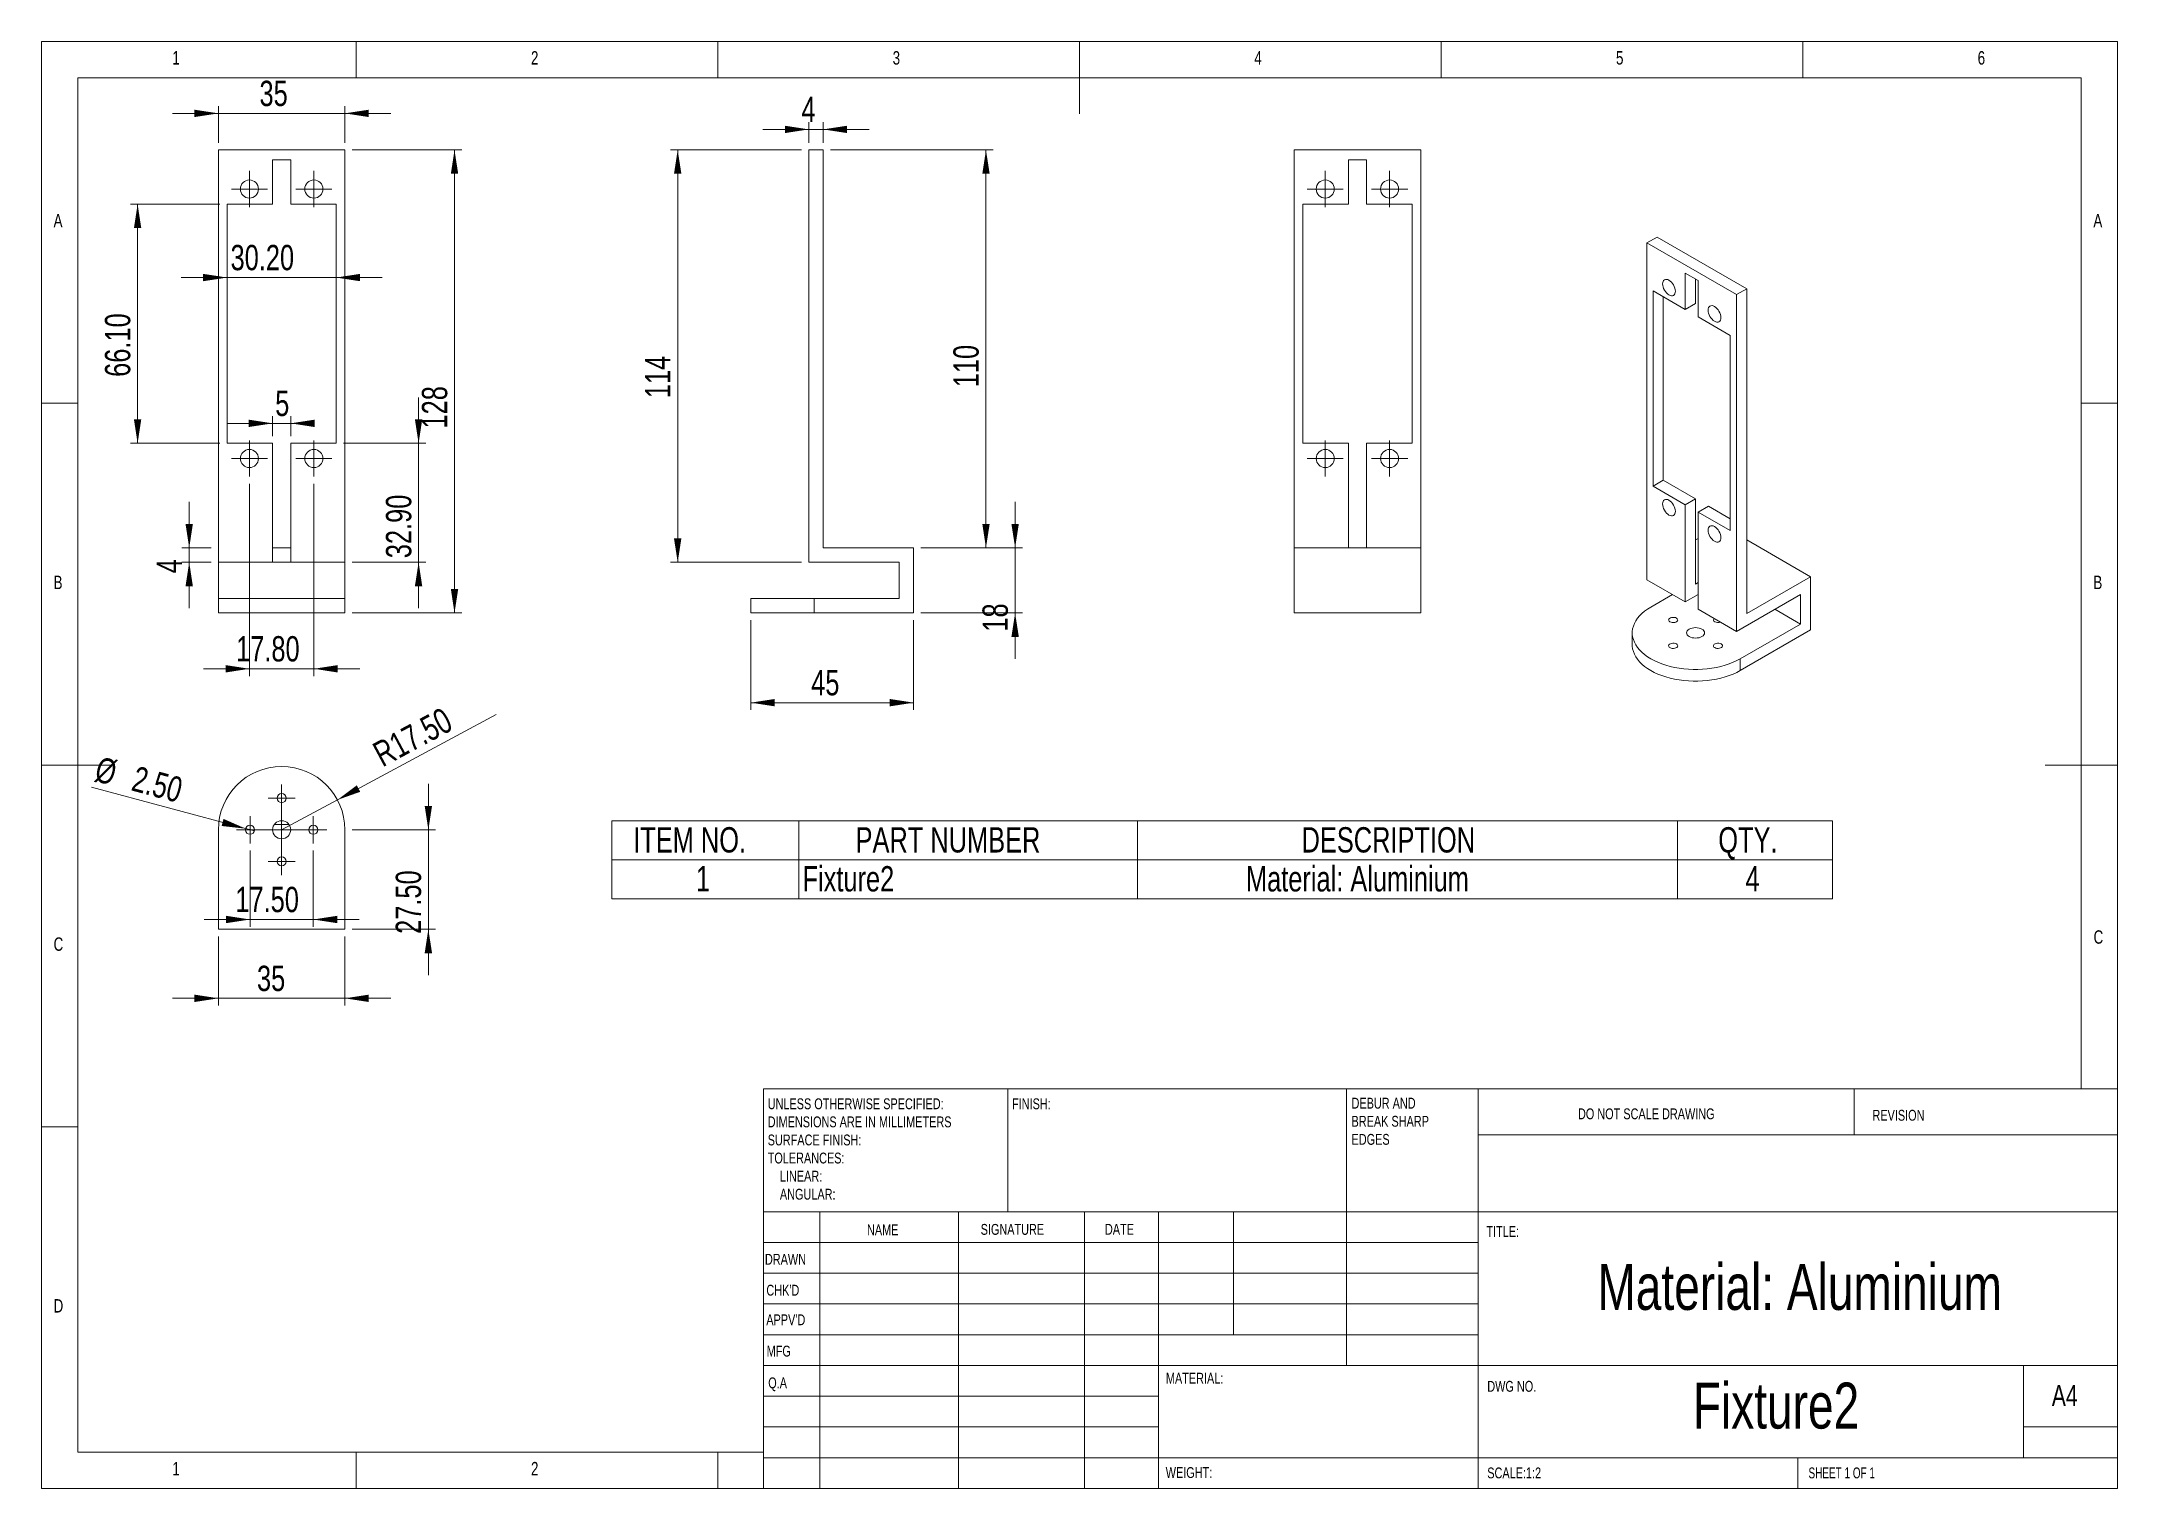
# Model space of a CAD drawing. Header units: millimetres. Extents: x 10 to 584, y 10 to 410.
import ezdxf

# ---------------------------------------------------------------- set-up
doc = ezdxf.new("R2010")
doc.units = ezdxf.units.MM
doc.header["$LTSCALE"] = 2
doc.styles.add('SLDTEXTSTYLE0', font='TXT', dxfattribs={"width": 0.75})
doc.styles.add('SLDTEXTSTYLE1', font='TXT', dxfattribs={"width": 0.6875})
doc.dimstyles.new('SLDDIMSTYLE0', dxfattribs={"dimtxt": 7, "dimasz": 6.604, "dimexe": 0, "dimexo": 0.0625, "dimgap": 1.75, "dimtad": 1, "dimrnd": 1e-09, "dimzin": 12, "dimdsep": 46, "dimtxsty": 'SLDTEXTSTYLE0', "dimsah": 1, "dimcen": 0.09, "dimadec": 0, "dimazin": 3, "dimtfac": 1, "dimtmove": 0, "dimatfit": 0, "dimfxl": 0, "dimfrac": 2, "dimtolj": 1, "dimtzin": 12, "dimarcsym": 0})
doc.dimstyles.new('SLDDIMSTYLE1', dxfattribs={"dimtxt": 7, "dimasz": 6.604, "dimexe": 0, "dimexo": 0.0625, "dimgap": 1.75, "dimtad": 1, "dimrnd": 1e-09, "dimzin": 12, "dimdsep": 46, "dimtxsty": 'SLDTEXTSTYLE0', "dimsah": 1, "dimcen": 0.09, "dimadec": 0, "dimazin": 3, "dimtfac": 1, "dimtofl": 0, "dimtmove": 0, "dimatfit": 3, "dimfxl": 0, "dimfrac": 2, "dimtolj": 1, "dimtzin": 12, "dimarcsym": 0})
doc.dimstyles.new('SLDDIMSTYLE2', dxfattribs={"dimtxt": 7, "dimasz": 6.604, "dimexe": 0, "dimexo": 0.0625, "dimgap": 1.75, "dimtad": 1, "dimrnd": 1e-09, "dimzin": 4, "dimdsep": 46, "dimtxsty": 'SLDTEXTSTYLE0', "dimsah": 1, "dimcen": 0.09, "dimadec": 0, "dimazin": 1, "dimtfac": 1, "dimtofl": 0, "dimtmove": 0, "dimatfit": 3, "dimfxl": 0, "dimfrac": 2, "dimtolj": 1, "dimtzin": 12, "dimarcsym": 0})
doc.dimstyles.new('SLDDIMSTYLE3', dxfattribs={"dimtxt": 7, "dimasz": 6.604, "dimexe": 0, "dimexo": 0.0625, "dimgap": 1.75, "dimtad": 1, "dimrnd": 1e-09, "dimzin": 4, "dimdsep": 46, "dimtxsty": 'SLDTEXTSTYLE0', "dimsah": 1, "dimcen": 0.09, "dimadec": 0, "dimazin": 1, "dimtfac": 1, "dimtmove": 0, "dimatfit": 0, "dimfxl": 0, "dimfrac": 2, "dimtolj": 1, "dimtzin": 12, "dimarcsym": 0})
doc.dimstyles.new('SLDDIMSTYLE4', dxfattribs={"dimtxt": 7, "dimasz": 6.604, "dimexe": 0, "dimexo": 0.0625, "dimgap": 1.75, "dimtad": 1, "dimrnd": 1e-09, "dimzin": 4, "dimdsep": 46, "dimtxsty": 'SLDTEXTSTYLE0', "dimsah": 1, "dimcen": 0, "dimadec": 0, "dimazin": 1, "dimtfac": 1, "dimtofl": 0, "dimtmove": 0, "dimatfit": 3, "dimfxl": 0, "dimfrac": 2, "dimtolj": 1, "dimtzin": 12, "dimarcsym": 0})
doc.dimstyles.new('SLDDIMSTYLE5', dxfattribs={"dimtxt": 7, "dimasz": 6.604, "dimexe": 0, "dimexo": 0.0625, "dimgap": 1.75, "dimtad": 1, "dimrnd": 1e-09, "dimzin": 4, "dimdsep": 46, "dimtxsty": 'SLDTEXTSTYLE0', "dimblk1": 'NONE', "dimsah": 1, "dimcen": 0, "dimadec": 0, "dimazin": 1, "dimtfac": 1, "dimtmove": 0, "dimatfit": 3, "dimldrblk": 'NONE', "dimfxl": 0, "dimfrac": 2, "dimtolj": 1, "dimtzin": 12, "dimarcsym": 0})

# ---------------------------------------------------------------- blocks, each defined once
blk = doc.blocks.new('SW_NOTE_0')
at = {"color": 0, "linetype": 'Continuous', "lineweight": 0, "char_height": 3, "attachment_point": 1, "style": 'SLDTEXTSTYLE0'}
for s, insert in [('UNLESS OTHERWISE SPECIFIED:', (0, 3.87)), ('DIMENSIONS ARE IN MILLIMETERS', (0, -1.13)), ('TOLERANCES:', (0, -11.13)), ('SURFACE FINISH:', (0, -6.13)), ('LINEAR:', (3.37, -16.13)), ('ANGULAR:', (3.37, -21.13))]:
    blk.add_mtext(s, dxfattribs=dict(at, insert=insert))
blk = doc.blocks.new('SW_NOTE_1')
at = {"color": 0, "linetype": 'Continuous', "lineweight": 0, "char_height": 3, "attachment_point": 1, "style": 'SLDTEXTSTYLE0'}
for s, insert in [('DEBUR AND', (0, 3.87)), ('BREAK SHARP', (0, -1.13)), ('EDGES', (0, -6.13))]:
    blk.add_mtext(s, dxfattribs=dict(at, insert=insert))
blk = doc.blocks.new('SW_TABLEANNOTATION_0')
at = {"color": 0, "linetype": 'Continuous', "lineweight": 0}
for p, q in [((0, 0), (0, -21.55)), ((337.51, 0), (0, 0)), ((51.76, 0), (51.76, -10.77)), ((145.41, 0), (145.41, -10.77)), ((294.66, 0), (294.66, -10.77)), ((337.51, -21.55), (337.51, 0)), ((0, -10.77), (337.51, -10.77)), ((51.76, -10.77), (51.76, -21.55)), ((145.41, -10.77), (145.41, -21.55)), ((294.66, -10.77), (294.66, -21.55)), ((0, -21.55), (337.51, -21.55))]:
    blk.add_line(p, q, dxfattribs=at)
at = {"color": 0, "linetype": 'Continuous', "lineweight": 0, "char_height": 7, "attachment_point": 1, "style": 'SLDTEXTSTYLE0'}
for s, insert in [('ITEM NO.', (5.95, -1.74)), ('PART NUMBER', (67.44, -1.74)), ('DESCRIPTION', (190.75, -1.74)), ('QTY.', (305.98, -1.74)), ('1', (23.29, -12.51)), ('Fixture2', (52.76, -12.51)), ('Material: Aluminium', (175.37, -12.51)), ('4', (313.5, -12.51))]:
    blk.add_mtext(s, dxfattribs=dict(at, insert=insert))
blk = doc.blocks.new('_D')
at = {"color": 7, "linetype": 'Continuous', "lineweight": 0}
for p, q in [((58.9, 382.03), (58.9, 392.14)), ((93.9, 382.03), (93.9, 392.14)), ((58.9, 390.14), (46.2, 390.14)), ((93.9, 390.14), (58.9, 390.14)), ((93.9, 390.14), (106.6, 390.14))]:
    blk.add_line(p, q, dxfattribs=at)
for points in [[(58.9, 390.14), (52.29, 391.15), (52.29, 389.12)], [(93.9, 390.14), (100.5, 389.12), (100.5, 391.15)]]:
    blk.add_solid(points, dxfattribs=at)
at = {"color": 7, "linetype": 'Continuous', "lineweight": 0, "insert": (70.27, 399.16, 5.1), "char_height": 7, "attachment_point": 1, "style": 'SLDTEXTSTYLE0'}
blk.add_mtext('35', dxfattribs=at)
blk = doc.blocks.new('_D_1')
at = {"color": 7, "linetype": 'Continuous', "lineweight": 0}
for p, q in [((95.9, 380.03), (126.19, 380.03)), ((124.19, 252.03), (124.19, 380.03)), ((95.9, 252.03), (126.19, 252.03))]:
    blk.add_line(p, q, dxfattribs=at)
for points in [[(124.19, 380.03), (123.18, 373.43), (125.21, 373.43)], [(124.19, 252.03), (125.21, 258.63), (123.18, 258.63)]]:
    blk.add_solid(points, dxfattribs=at)
at = {"color": 7, "linetype": 'Continuous', "lineweight": 0, "insert": (115.17, 303.02, 5.1), "char_height": 7, "attachment_point": 1, "rotation": 90, "style": 'SLDTEXTSTYLE0'}
blk.add_mtext('128', dxfattribs=at)
blk = doc.blocks.new('_D_2')
at = {"color": 7, "linetype": 'Continuous', "lineweight": 0}
for p, q in [((59.3, 365.03), (34.57, 365.03)), ((36.57, 365.03), (36.57, 298.93)), ((59.3, 298.93), (34.57, 298.93))]:
    blk.add_line(p, q, dxfattribs=at)
for points in [[(36.57, 365.03), (35.55, 358.43), (37.58, 358.43)], [(36.57, 298.93), (37.58, 305.53), (35.55, 305.53)]]:
    blk.add_solid(points, dxfattribs=at)
at = {"color": 7, "linetype": 'Continuous', "lineweight": 0, "insert": (27.54, 317.3, 5.1), "char_height": 7, "attachment_point": 1, "rotation": 90, "style": 'SLDTEXTSTYLE0'}
blk.add_mtext('66.10', dxfattribs=at)
blk = doc.blocks.new('_D_3')
at = {"color": 7, "linetype": 'Continuous', "lineweight": 0}
for p, q in [((73.9, 304.45), (61.2, 304.45)), ((73.9, 300.93), (73.9, 306.45)), ((73.9, 304.45), (78.9, 304.45)), ((78.9, 300.93), (78.9, 306.45)), ((78.9, 304.45), (85.47, 304.45))]:
    blk.add_line(p, q, dxfattribs=at)
for points in [[(73.9, 304.45), (67.29, 305.46), (67.29, 303.43)], [(78.9, 304.45), (85.5, 303.43), (85.5, 305.46)]]:
    blk.add_solid(points, dxfattribs=at)
at = {"color": 7, "linetype": 'Continuous', "lineweight": 0, "insert": (74.61, 313.47, 5.1), "char_height": 7, "attachment_point": 1, "style": 'SLDTEXTSTYLE0'}
blk.add_mtext('5', dxfattribs=at)
blk = doc.blocks.new('_D_4')
at = {"color": 7, "linetype": 'Continuous', "lineweight": 0}
for p, q in [((67.5, 287.73), (67.5, 234.6)), ((85.3, 287.73), (85.3, 234.6)), ((67.5, 236.6), (54.8, 236.6)), ((67.5, 236.6), (85.3, 236.6)), ((85.3, 236.6), (98, 236.6))]:
    blk.add_line(p, q, dxfattribs=at)
for points in [[(67.5, 236.6), (60.89, 237.61), (60.89, 235.58)], [(85.3, 236.6), (91.9, 235.58), (91.9, 237.61)]]:
    blk.add_solid(points, dxfattribs=at)
at = {"color": 7, "linetype": 'Continuous', "lineweight": 0, "insert": (63.8, 245.62, 5.1), "char_height": 7, "attachment_point": 1, "style": 'SLDTEXTSTYLE0'}
blk.add_mtext('17.80', dxfattribs=at)
blk = doc.blocks.new('_D_5')
at = {"color": 7, "linetype": 'Continuous', "lineweight": 0}
for p, q in [((50.84, 270.03), (50.84, 282.73)), ((56.9, 270.03), (48.84, 270.03)), ((50.84, 270.03), (50.84, 266.03)), ((56.9, 266.03), (48.84, 266.03)), ((50.84, 266.03), (50.84, 253.33))]:
    blk.add_line(p, q, dxfattribs=at)
for points in [[(50.84, 270.03), (51.85, 276.63), (49.82, 276.63)], [(50.84, 266.03), (49.82, 259.43), (51.85, 259.43)]]:
    blk.add_solid(points, dxfattribs=at)
at = {"color": 7, "linetype": 'Continuous', "lineweight": 0, "insert": (41.81, 262.99, 5.1), "char_height": 7, "attachment_point": 1, "rotation": 90, "style": 'SLDTEXTSTYLE0'}
blk.add_mtext('4', dxfattribs=at)
blk = doc.blocks.new('_D_6')
at = {"color": 7, "linetype": 'Continuous', "lineweight": 0}
for p, q in [((114.26, 298.93), (114.26, 311.63)), ((93.5, 298.93), (116.26, 298.93)), ((114.26, 266.03), (114.26, 298.93)), ((95.9, 266.03), (116.26, 266.03)), ((114.26, 266.03), (114.26, 253.33))]:
    blk.add_line(p, q, dxfattribs=at)
for points in [[(114.26, 298.93), (115.27, 305.53), (113.24, 305.53)], [(114.26, 266.03), (113.24, 259.43), (115.27, 259.43)]]:
    blk.add_solid(points, dxfattribs=at)
at = {"color": 7, "linetype": 'Continuous', "lineweight": 0, "insert": (105.24, 267.17, 5.1), "char_height": 7, "attachment_point": 1, "rotation": 90, "style": 'SLDTEXTSTYLE0'}
blk.add_mtext('32.90', dxfattribs=at)
blk = doc.blocks.new('_D_7')
at = {"color": 7, "linetype": 'Continuous', "lineweight": 0}
for p, q in [((61.3, 344.75), (48.6, 344.75)), ((61.3, 344.75), (91.5, 344.75)), ((91.5, 344.75), (104.2, 344.75))]:
    blk.add_line(p, q, dxfattribs=at)
for points in [[(61.3, 344.75), (54.69, 345.77), (54.69, 343.74)], [(91.5, 344.75), (98.1, 343.74), (98.1, 345.77)]]:
    blk.add_solid(points, dxfattribs=at)
at = {"color": 7, "linetype": 'Continuous', "lineweight": 0, "insert": (62.27, 353.78, 5.1), "char_height": 7, "attachment_point": 1, "style": 'SLDTEXTSTYLE0'}
blk.add_mtext('30.20', dxfattribs=at)
blk = doc.blocks.new('SW_CENTERMARKSYMBOL_0')
at = {"color": 0, "linetype": 'Continuous', "lineweight": 0}
for p, q in [((-2.5, 0), (-5, 0)), ((0, 0), (-2.5, 0)), ((0, 2.5), (0, 5)), ((0, 0), (0, 2.5)), ((0, 0), (0, -2.5)), ((0, 0), (2.5, 0)), ((2.5, 0), (5, 0)), ((0, -2.5), (0, -5))]:
    blk.add_line(p, q, dxfattribs=at)
blk = doc.blocks.new('SW_CENTERMARKSYMBOL_1')
at = {"color": 0, "linetype": 'Continuous', "lineweight": 0}
for p, q in [((-2.5, 0), (-5, 0)), ((0, 0), (-2.5, 0)), ((0, 2.5), (0, 5)), ((0, 0), (0, 2.5)), ((0, 0), (0, -2.5)), ((0, 0), (2.5, 0)), ((2.5, 0), (5, 0)), ((0, -2.5), (0, -5))]:
    blk.add_line(p, q, dxfattribs=at)
blk = doc.blocks.new('SW_CENTERMARKSYMBOL_2')
at = {"color": 0, "linetype": 'Continuous', "lineweight": 0}
for p, q in [((-2.5, 0), (-5, 0)), ((0, 0), (-2.5, 0)), ((0, 2.5), (0, 5)), ((0, 0), (0, 2.5)), ((0, 0), (0, -2.5)), ((0, 0), (2.5, 0)), ((2.5, 0), (5, 0)), ((0, -2.5), (0, -5))]:
    blk.add_line(p, q, dxfattribs=at)
blk = doc.blocks.new('SW_CENTERMARKSYMBOL_3')
at = {"color": 0, "linetype": 'Continuous', "lineweight": 0}
for p, q in [((-2.5, 0), (-5, 0)), ((0, 0), (-2.5, 0)), ((0, 2.5), (0, 5)), ((0, 0), (0, 2.5)), ((0, 0), (0, -2.5)), ((0, 0), (2.5, 0)), ((2.5, 0), (5, 0)), ((0, -2.5), (0, -5))]:
    blk.add_line(p, q, dxfattribs=at)
blk = doc.blocks.new('_D_8')
at = {"color": 7, "linetype": 'Continuous', "lineweight": 0}
for p, q in [((228.14, 380.03), (273.14, 380.03)), ((271.14, 380.03), (271.14, 270.03)), ((253.14, 270.03), (273.14, 270.03))]:
    blk.add_line(p, q, dxfattribs=at)
for points in [[(271.14, 380.03), (270.13, 373.43), (272.16, 373.43)], [(271.14, 270.03), (272.16, 276.63), (270.13, 276.63)]]:
    blk.add_solid(points, dxfattribs=at)
at = {"color": 7, "linetype": 'Continuous', "lineweight": 0, "insert": (262.12, 314.43, 0.1), "char_height": 7, "attachment_point": 1, "rotation": 90, "style": 'SLDTEXTSTYLE0'}
blk.add_mtext('110', dxfattribs=at)
blk = doc.blocks.new('_D_9')
at = {"color": 7, "linetype": 'Continuous', "lineweight": 0}
for p, q in [((220.14, 380.03), (183.9, 380.03)), ((185.9, 266.03), (185.9, 380.03)), ((220.14, 266.03), (183.9, 266.03))]:
    blk.add_line(p, q, dxfattribs=at)
for points in [[(185.9, 380.03), (184.88, 373.43), (186.92, 373.43)], [(185.9, 266.03), (186.92, 272.63), (184.88, 272.63)]]:
    blk.add_solid(points, dxfattribs=at)
at = {"color": 7, "linetype": 'Continuous', "lineweight": 0, "insert": (176.88, 311.41, 0.1), "char_height": 7, "attachment_point": 1, "rotation": 90, "style": 'SLDTEXTSTYLE0'}
blk.add_mtext('114', dxfattribs=at)
blk = doc.blocks.new('_D_10')
at = {"color": 7, "linetype": 'Continuous', "lineweight": 0}
for p, q in [((279.2, 270.03), (279.2, 282.73)), ((253.14, 270.03), (281.2, 270.03)), ((279.2, 270.03), (279.2, 252.03)), ((253.14, 252.03), (281.2, 252.03)), ((279.2, 252.03), (279.2, 239.33))]:
    blk.add_line(p, q, dxfattribs=at)
for points in [[(279.2, 270.03), (280.22, 276.63), (278.18, 276.63)], [(279.2, 252.03), (278.18, 245.43), (280.22, 245.43)]]:
    blk.add_solid(points, dxfattribs=at)
at = {"color": 7, "linetype": 'Continuous', "lineweight": 0, "insert": (270.18, 246.86, 0.1), "char_height": 7, "attachment_point": 1, "rotation": 90, "style": 'SLDTEXTSTYLE0'}
blk.add_mtext('18', dxfattribs=at)
blk = doc.blocks.new('_D_11')
at = {"color": 7, "linetype": 'Continuous', "lineweight": 0}
for p, q in [((206.14, 250.03), (206.14, 225.23)), ((251.14, 250.03), (251.14, 225.23)), ((206.14, 227.23), (251.14, 227.23))]:
    blk.add_line(p, q, dxfattribs=at)
for points in [[(206.14, 227.23), (212.75, 226.21), (212.75, 228.25)], [(251.14, 227.23), (244.54, 228.25), (244.54, 226.21)]]:
    blk.add_solid(points, dxfattribs=at)
at = {"color": 7, "linetype": 'Continuous', "lineweight": 0, "insert": (222.81, 236.25, 0.1), "char_height": 7, "attachment_point": 1, "style": 'SLDTEXTSTYLE0'}
blk.add_mtext('45', dxfattribs=at)
blk = doc.blocks.new('_D_12')
at = {"color": 7, "linetype": 'Continuous', "lineweight": 0}
for p, q in [((222.14, 385.71), (209.44, 385.71)), ((222.14, 382.03), (222.14, 387.71)), ((222.14, 385.71), (226.14, 385.71)), ((226.14, 382.03), (226.14, 387.71)), ((226.14, 385.71), (238.84, 385.71))]:
    blk.add_line(p, q, dxfattribs=at)
for points in [[(222.14, 385.71), (215.54, 386.72), (215.54, 384.69)], [(226.14, 385.71), (232.75, 384.69), (232.75, 386.72)]]:
    blk.add_solid(points, dxfattribs=at)
at = {"color": 7, "linetype": 'Continuous', "lineweight": 0, "insert": (220.12, 394.73, 0.1), "char_height": 7, "attachment_point": 1, "style": 'SLDTEXTSTYLE0'}
blk.add_mtext('4', dxfattribs=at)
blk = doc.blocks.new('_D_13')
at = {"color": 7, "linetype": 'Continuous', "lineweight": 0}
for q in [(135.73, 223.92), (76.4, 192.09)]:
    blk.add_line((91.82, 200.36), q, dxfattribs=at)
blk.add_solid([(91.82, 200.36), (98.12, 202.59), (97.16, 204.38)], dxfattribs=at)
at = {"color": 7, "linetype": 'Continuous', "lineweight": 0, "insert": (100.96, 215.47, 64.1), "char_height": 7, "attachment_point": 1, "rotation": 28.21609, "style": 'SLDTEXTSTYLE0'}
blk.add_mtext('R17.50', dxfattribs=at)
blk = doc.blocks.new('_D_14')
at = {"color": 7, "linetype": 'Continuous', "lineweight": 0}
for q in [(23.79, 203.84), (68.85, 191.76)]:
    blk.add_line((66.44, 192.41), q, dxfattribs=at)
blk.add_solid([(66.44, 192.41), (60.32, 195.1), (59.8, 193.14)], dxfattribs=at)
at = {"color": 7, "linetype": 'Continuous', "lineweight": 0, "char_height": 7, "attachment_point": 1, "rotation": 345, "style": 'SLDTEXTSTYLE0'}
for s, insert in [('%%c', (26.1, 212.45, 64.1)), ('2.50', (36.33, 209.82, 64.1))]:
    blk.add_mtext(s, dxfattribs=dict(at, insert=insert))
blk = doc.blocks.new('_NONE')
blk = doc.blocks.new('_D_15')
at = {"color": 7, "linetype": 'Continuous', "lineweight": 0}
for p, q in [((67.65, 186.34), (67.65, 165.29)), ((85.15, 186.34), (85.15, 165.29)), ((67.65, 167.29), (54.95, 167.29)), ((67.65, 167.29), (85.15, 167.29)), ((85.15, 167.29), (97.85, 167.29))]:
    blk.add_line(p, q, dxfattribs=at)
for points in [[(67.65, 167.29), (61.04, 168.31), (61.04, 166.28)], [(85.15, 167.29), (91.75, 166.28), (91.75, 168.31)]]:
    blk.add_solid(points, dxfattribs=at)
at = {"color": 7, "linetype": 'Continuous', "lineweight": 0, "insert": (63.6, 176.32, 64.1), "char_height": 7, "attachment_point": 1, "style": 'SLDTEXTSTYLE0'}
blk.add_mtext('17.50', dxfattribs=at)
blk = doc.blocks.new('_D_16')
at = {"color": 7, "linetype": 'Continuous', "lineweight": 0}
for p, q in [((58.9, 162.59), (58.9, 143.5)), ((93.9, 162.59), (93.9, 143.5)), ((58.9, 145.5), (46.2, 145.5)), ((93.9, 145.5), (58.9, 145.5)), ((93.9, 145.5), (106.6, 145.5))]:
    blk.add_line(p, q, dxfattribs=at)
for points in [[(58.9, 145.5), (52.29, 146.52), (52.29, 144.48)], [(93.9, 145.5), (100.5, 144.48), (100.5, 146.52)]]:
    blk.add_solid(points, dxfattribs=at)
at = {"color": 7, "linetype": 'Continuous', "lineweight": 0, "insert": (69.58, 154.52, 64.1), "char_height": 7, "attachment_point": 1, "style": 'SLDTEXTSTYLE0'}
blk.add_mtext('35', dxfattribs=at)
blk = doc.blocks.new('_D_17')
at = {"color": 7, "linetype": 'Continuous', "lineweight": 0}
for p, q in [((116.96, 192.09), (116.96, 204.79)), ((95.9, 192.09), (118.96, 192.09)), ((116.96, 192.09), (116.96, 164.59)), ((95.9, 164.59), (118.96, 164.59)), ((116.96, 164.59), (116.96, 151.89))]:
    blk.add_line(p, q, dxfattribs=at)
for points in [[(116.96, 192.09), (117.98, 198.69), (115.94, 198.69)], [(116.96, 164.59), (115.94, 157.98), (117.98, 157.98)]]:
    blk.add_solid(points, dxfattribs=at)
at = {"color": 7, "linetype": 'Continuous', "lineweight": 0, "insert": (107.94, 163.31, 64.1), "char_height": 7, "attachment_point": 1, "rotation": 90, "style": 'SLDTEXTSTYLE0'}
blk.add_mtext('27.50', dxfattribs=at)
blk = doc.blocks.new('SW_CENTERMARKSYMBOL_4')
at = {"color": 0, "linetype": 'Continuous', "lineweight": 0}
for p, q in [((-2.5, 0), (-5, 0)), ((0, 0), (-2.5, 0)), ((0, 2.5), (0, 5)), ((0, 0), (0, 2.5)), ((0, 0), (0, -2.5)), ((0, 0), (2.5, 0)), ((2.5, 0), (5, 0)), ((0, -2.5), (0, -5))]:
    blk.add_line(p, q, dxfattribs=at)
blk = doc.blocks.new('SW_CENTERMARKSYMBOL_5')
at = {"color": 0, "linetype": 'Continuous', "lineweight": 0}
for p, q in [((-2.5, 0), (-3.75, 0)), ((0, 0), (-2.5, 0)), ((0, 2.5), (0, 3.75)), ((0, 0), (0, 2.5)), ((0, 0), (0, -2.5)), ((0, 0), (2.5, 0)), ((2.5, 0), (3.75, 0)), ((0, -2.5), (0, -3.75))]:
    blk.add_line(p, q, dxfattribs=at)
blk = doc.blocks.new('SW_CENTERMARKSYMBOL_6')
at = {"color": 0, "linetype": 'Continuous', "lineweight": 0}
for p, q in [((-2.5, 0), (-3.75, 0)), ((0, 0), (-2.5, 0)), ((0, 2.5), (0, 3.75)), ((0, 0), (0, 2.5)), ((0, 0), (0, -2.5)), ((0, 0), (2.5, 0)), ((2.5, 0), (3.75, 0)), ((0, -2.5), (0, -3.75))]:
    blk.add_line(p, q, dxfattribs=at)
blk = doc.blocks.new('SW_CENTERMARKSYMBOL_7')
at = {"color": 0, "linetype": 'Continuous', "lineweight": 0}
for p, q in [((-2.5, 0), (-3.75, 0)), ((0, 0), (-2.5, 0)), ((0, 2.5), (0, 3.75)), ((0, 0), (0, 2.5)), ((0, 0), (0, -2.5)), ((0, 0), (2.5, 0)), ((2.5, 0), (3.75, 0)), ((0, -2.5), (0, -3.75))]:
    blk.add_line(p, q, dxfattribs=at)
blk = doc.blocks.new('SW_CENTERMARKSYMBOL_8')
at = {"color": 0, "linetype": 'Continuous', "lineweight": 0}
for p, q in [((-2.5, 0), (-3.75, 0)), ((0, 0), (-2.5, 0)), ((0, 2.5), (0, 3.75)), ((0, 0), (0, 2.5)), ((0, 0), (0, -2.5)), ((0, 0), (2.5, 0)), ((2.5, 0), (3.75, 0)), ((0, -2.5), (0, -3.75))]:
    blk.add_line(p, q, dxfattribs=at)
blk = doc.blocks.new('SW_CENTERMARKSYMBOL_9')
at = {"color": 0, "linetype": 'Continuous', "lineweight": 0}
for p, q in [((-2.5, 0), (-5, 0)), ((0, 0), (-2.5, 0)), ((0, 2.5), (0, 5)), ((0, 0), (0, 2.5)), ((0, 0), (0, -2.5)), ((0, 0), (2.5, 0)), ((2.5, 0), (5, 0)), ((0, -2.5), (0, -5))]:
    blk.add_line(p, q, dxfattribs=at)
blk = doc.blocks.new('SW_CENTERMARKSYMBOL_10')
at = {"color": 0, "linetype": 'Continuous', "lineweight": 0}
for p, q in [((-2.5, 0), (-5, 0)), ((0, 0), (-2.5, 0)), ((0, 2.5), (0, 5)), ((0, 0), (0, 2.5)), ((0, 0), (0, -2.5)), ((0, 0), (2.5, 0)), ((2.5, 0), (5, 0)), ((0, -2.5), (0, -5))]:
    blk.add_line(p, q, dxfattribs=at)
blk = doc.blocks.new('SW_CENTERMARKSYMBOL_11')
at = {"color": 0, "linetype": 'Continuous', "lineweight": 0}
for p, q in [((-2.5, 0), (-5, 0)), ((0, 0), (-2.5, 0)), ((0, 2.5), (0, 5)), ((0, 0), (0, 2.5)), ((0, 0), (0, -2.5)), ((0, 0), (2.5, 0)), ((2.5, 0), (5, 0)), ((0, -2.5), (0, -5))]:
    blk.add_line(p, q, dxfattribs=at)
blk = doc.blocks.new('SW_CENTERMARKSYMBOL_12')
at = {"color": 0, "linetype": 'Continuous', "lineweight": 0}
for p, q in [((-2.5, 0), (-5, 0)), ((0, 0), (-2.5, 0)), ((0, 2.5), (0, 5)), ((0, 0), (0, 2.5)), ((0, 0), (0, -2.5)), ((0, 0), (2.5, 0)), ((2.5, 0), (5, 0)), ((0, -2.5), (0, -5))]:
    blk.add_line(p, q, dxfattribs=at)

msp = doc.modelspace()

# ---------------------------------------------------------------- linework, layer by layer
at = {"color": 7, "linetype": 'Continuous', "lineweight": 0}
for p, q in [((584, 410), (10, 410)), ((10, 410), (10, 10)), ((97, 400), (97, 410)), ((197, 410), (197, 400)), ((297, 410), (297, 390)), ((397, 410), (397, 400)), ((497, 400), (497, 410)), ((584, 154.5), (584, 410)), ((574, 400), (20, 400)), ((20, 400), (20, 20)), ((574, 120.5), (574, 400)), ((20, 310), (10, 310)), ((574, 310), (584, 310)), ((10, 210), (30, 210)), ((584, 210), (564, 210)), ((584, 10), (584, 154.5)), ((209.6, 120.5), (584, 120.5)), ((209.6, 120.5), (209.6, 10)), ((277.2, 86.5), (277.2, 120.5)), ((370.8, 120.5), (370.8, 44)), ((407.2, 120.5), (407.2, 10)), ((511.2, 107.75), (511.2, 120.5)), ((20, 110), (10, 110)), ((584, 107.75), (407.2, 107.75)), ((584, 86.5), (209.6, 86.5)), ((225.2, 86.5), (225.2, 10)), ((263.582, 86.5), (263.582, 10)), ((298.398, 86.5), (298.398, 10)), ((318.8, 10), (318.8, 86.5)), ((339.6, 52.5), (339.6, 86.5)), ((407.2, 78), (209.6, 78)), ((407.2, 69.5), (209.6, 69.5)), ((407.2, 61), (209.6, 61)), ((407.2, 52.5), (209.6, 52.5)), ((318.8, 44), (209.6, 44)), ((318.8, 44), (584, 44)), ((558, 18.5), (558, 44)), ((318.8, 35.5), (209.6, 35.5)), ((318.8, 27), (209.6, 27)), ((584, 27), (558, 27)), ((20, 20), (209.6, 20)), ((97, 10), (97, 20)), ((197, 20), (197, 10)), ((209.6, 18.5), (584, 18.5)), ((495.6, 10), (495.6, 18.5)), ((10, 10), (584, 10))]:
    msp.add_line(p, q, dxfattribs=at)
at = {"color": 7, "linetype": 'Continuous', "lineweight": 15}
for p, q in [((93.898, 380.029), (58.898, 380.029)), ((58.898, 266.029), (58.898, 380.029)), ((93.898, 266.029), (93.898, 380.029)), ((222.144, 266.029), (222.144, 380.029)), ((222.144, 380.029), (226.144, 380.029)), ((226.144, 380.029), (226.144, 270.029)), ((356.338, 380.029), (391.338, 380.029)), ((356.338, 380.029), (356.338, 270.029)), ((391.338, 380.029), (391.338, 270.029)), ((78.898, 377.317), (73.898, 377.317)), ((73.898, 377.317), (73.898, 365.029)), ((78.898, 365.029), (78.898, 377.317)), ((376.338, 377.317), (371.338, 377.317)), ((371.338, 377.317), (371.338, 365.029)), ((376.338, 365.029), (376.338, 377.317)), ((73.898, 365.029), (61.298, 365.029)), ((61.298, 365.029), (61.298, 298.929)), ((91.498, 365.029), (78.898, 365.029)), ((91.498, 298.929), (91.498, 365.029)), ((371.338, 365.029), (358.738, 365.029)), ((358.738, 365.029), (358.738, 298.929)), ((388.938, 365.029), (376.338, 365.029)), ((388.938, 298.929), (388.938, 365.029)), ((453.902, 354.311), (456.731, 355.943)), ((481.479, 341.656), (456.731, 355.943)), ((478.651, 340.023), (453.902, 354.311)), ((453.902, 261.225), (453.902, 354.311)), ((468.044, 343.932), (464.509, 345.973)), ((464.509, 345.973), (464.509, 335.939)), ((464.509, 335.939), (455.599, 341.083)), ((455.599, 341.083), (455.599, 287.109)), ((458.428, 288.742), (458.428, 339.45)), ((467.337, 337.572), (467.337, 344.34)), ((468.044, 333.898), (468.044, 343.932)), ((478.651, 340.023), (481.479, 341.656)), ((478.651, 246.938), (478.651, 340.023)), ((481.479, 341.656), (481.479, 251.837)), ((467.337, 337.572), (464.509, 335.939)), ((476.954, 328.755), (468.044, 333.898)), ((476.954, 274.782), (476.954, 328.755)), ((61.298, 298.929), (73.898, 298.929)), ((73.898, 298.929), (73.898, 266.029)), ((78.898, 298.929), (91.498, 298.929)), ((78.898, 266.029), (78.898, 298.929)), ((358.738, 298.929), (371.338, 298.929)), ((371.338, 298.929), (371.338, 270.029)), ((376.338, 298.929), (388.938, 298.929)), ((376.338, 270.029), (376.338, 298.929)), ((458.428, 288.742), (455.599, 287.109)), ((455.599, 287.109), (464.509, 281.966)), ((467.337, 283.599), (458.428, 288.742)), ((467.337, 283.599), (464.509, 281.966)), ((464.509, 281.966), (464.509, 255.102)), ((467.337, 260.001), (467.337, 283.599)), ((470.873, 281.558), (468.044, 279.925)), ((476.954, 278.047), (470.873, 281.558)), ((468.044, 279.925), (476.954, 274.782)), ((468.044, 253.061), (468.044, 279.925)), ((78.898, 270.029), (73.898, 270.029)), ((226.144, 270.029), (251.144, 270.029)), ((251.144, 270.029), (251.144, 252.029)), ((356.338, 270.029), (356.338, 252.029)), ((356.338, 270.029), (391.338, 270.029)), ((391.338, 270.029), (391.338, 252.029)), ((467.337, 272.247), (468.044, 272.655)), ((499.157, 262.042), (481.479, 272.247)), ((73.898, 266.029), (58.898, 266.029)), ((58.898, 266.029), (58.898, 256.029)), ((73.898, 266.029), (78.898, 266.029)), ((93.898, 266.029), (78.898, 266.029)), ((93.898, 266.029), (93.898, 256.029)), ((247.144, 266.029), (222.144, 266.029)), ((247.144, 266.029), (247.144, 256.029)), ((464.509, 255.102), (453.902, 261.225)), ((468.044, 260.409), (467.337, 260.001)), ((481.479, 251.837), (499.157, 262.042)), ((499.157, 262.042), (499.157, 247.344)), ((58.898, 256.029), (58.898, 252.029)), ((58.898, 256.029), (93.898, 256.029)), ((93.898, 256.029), (93.898, 252.029)), ((206.144, 256.029), (206.144, 252.029)), ((206.144, 256.029), (223.644, 256.029)), ((223.644, 256.029), (223.644, 252.029)), ((223.644, 256.029), (247.144, 256.029)), ((460.974, 257.142), (454.963, 253.672)), ((464.509, 255.102), (468.044, 257.143)), ((478.651, 246.938), (468.044, 253.061)), ((496.329, 257.143), (478.651, 246.938)), ((489.256, 253.06), (496.329, 248.977)), ((496.329, 257.143), (496.329, 248.977)), ((58.898, 252.029), (93.898, 252.029)), ((206.144, 252.029), (223.644, 252.029)), ((223.644, 252.029), (251.144, 252.029)), ((356.338, 252.029), (391.338, 252.029)), ((479.712, 239.385), (496.329, 248.977)), ((479.712, 236.118), (499.157, 247.344)), ((449.837, 246.528), (449.837, 243.262)), ((479.712, 239.385), (479.712, 236.118)), ((58.962, 193.585), (58.898, 193.585)), ((58.898, 164.585), (58.898, 192.085)), ((78.398, 193.585), (74.398, 193.585)), ((93.898, 193.585), (93.833, 193.585)), ((93.898, 192.085), (93.898, 164.585)), ((93.898, 164.585), (58.898, 164.585))]:
    msp.add_line(p, q, dxfattribs=at)
at = {"color": 7, "linetype": 'Continuous', "lineweight": 15, "flags": 128}
for points in [[(461.751, 340.961), (461.717, 341.379), (461.616, 341.82), (461.453, 342.267), (461.233, 342.703), (460.965, 343.112), (460.66, 343.477), (460.328, 343.784), (459.983, 344.023), (459.638, 344.183), (459.307, 344.258), (459.001, 344.246), (458.733, 344.146), (458.513, 343.964), (458.35, 343.705), (458.249, 343.38), (458.216, 343.002), (458.249, 342.584), (458.35, 342.143), (458.513, 341.696), (458.733, 341.26), (459.001, 340.851), (459.307, 340.486), (459.638, 340.178), (459.983, 339.94), (460.328, 339.78), (460.66, 339.705), (460.965, 339.717), (461.233, 339.816), (461.453, 339.999), (461.616, 340.257), (461.717, 340.582), (461.751, 340.961)], [(470.802, 335.736), (470.836, 335.318), (470.937, 334.877), (471.1, 334.43), (471.32, 333.993), (471.588, 333.585), (471.893, 333.22), (472.225, 332.912), (472.57, 332.674), (472.915, 332.514), (473.246, 332.439), (473.552, 332.451), (473.82, 332.55), (474.04, 332.733), (474.203, 332.991), (474.304, 333.316), (474.338, 333.695), (474.304, 334.113), (474.203, 334.554), (474.04, 335.001), (473.82, 335.437), (473.552, 335.846), (473.246, 336.211), (472.915, 336.518), (472.57, 336.757), (472.225, 336.917), (471.893, 336.992), (471.588, 336.98), (471.32, 336.88), (471.1, 336.698), (470.937, 336.439), (470.836, 336.114), (470.802, 335.736)], [(458.216, 282.17), (458.249, 281.752), (458.35, 281.311), (458.513, 280.863), (458.733, 280.427), (459.001, 280.019), (459.307, 279.654), (459.638, 279.346), (459.983, 279.108), (460.328, 278.948), (460.66, 278.873), (460.965, 278.885), (461.233, 278.984), (461.453, 279.166), (461.616, 279.425), (461.717, 279.75), (461.751, 280.129), (461.717, 280.546), (461.616, 280.987), (461.453, 281.435), (461.233, 281.871), (460.965, 282.279), (460.66, 282.644), (460.328, 282.952), (459.983, 283.19), (459.638, 283.35), (459.307, 283.426), (459.001, 283.413), (458.733, 283.314), (458.513, 283.132), (458.35, 282.873), (458.249, 282.548), (458.216, 282.17)], [(474.338, 272.863), (474.304, 273.28), (474.203, 273.721), (474.04, 274.169), (473.82, 274.605), (473.552, 275.013), (473.246, 275.378), (472.915, 275.686), (472.57, 275.924), (472.225, 276.084), (471.893, 276.16), (471.588, 276.147), (471.32, 276.048), (471.1, 275.866), (470.937, 275.607), (470.836, 275.282), (470.802, 274.904), (470.836, 274.486), (470.937, 274.045), (471.1, 273.597), (471.32, 273.161), (471.588, 272.753), (471.893, 272.388), (472.225, 272.08), (472.57, 271.842), (472.915, 271.682), (473.246, 271.607), (473.552, 271.619), (473.82, 271.718), (474.04, 271.9), (474.203, 272.159), (474.304, 272.484), (474.338, 272.863)], [(454.963, 253.672), (454.073, 253.118), (453.257, 252.527), (452.52, 251.903), (451.865, 251.249), (451.297, 250.568), (450.819, 249.865), (450.434, 249.143), (450.142, 248.406), (449.947, 247.659), (449.849, 246.906), (449.849, 246.15), (449.947, 245.397), (450.142, 244.65), (450.434, 243.913), (450.819, 243.192), (451.297, 242.488), (451.865, 241.808), (452.52, 241.153), (453.257, 240.529), (454.073, 239.938), (454.963, 239.385), (455.922, 238.871), (456.945, 238.4), (458.027, 237.974), (459.16, 237.596), (460.339, 237.269), (461.557, 236.993), (462.808, 236.77), (464.084, 236.602), (465.378, 236.489), (466.683, 236.433), (467.992, 236.433), (469.297, 236.489), (470.591, 236.602), (471.867, 236.77), (473.117, 236.993), (474.335, 237.269), (475.514, 237.596), (476.648, 237.974), (477.729, 238.4), (478.752, 238.871), (479.712, 239.385)], [(460.266, 249.59), (460.551, 249.467), (460.884, 249.395), (461.239, 249.38), (461.587, 249.424), (461.899, 249.522), (462.151, 249.668), (462.321, 249.848), (462.397, 250.049), (462.371, 250.253), (462.247, 250.446), (462.034, 250.61), (461.749, 250.733), (461.416, 250.805), (461.061, 250.82), (460.713, 250.776), (460.401, 250.678), (460.149, 250.532), (459.979, 250.352), (459.903, 250.151), (459.929, 249.947), (460.053, 249.754), (460.266, 249.59)], [(469.105, 247.549), (469.416, 247.33), (469.647, 247.081), (469.789, 246.81), (469.837, 246.528), (469.789, 246.247), (469.647, 245.976), (469.416, 245.726), (469.105, 245.508), (468.726, 245.328), (468.294, 245.195), (467.825, 245.113), (467.337, 245.085), (466.849, 245.113), (466.38, 245.195), (465.948, 245.328), (465.569, 245.508), (465.259, 245.726), (465.028, 245.976), (464.885, 246.247), (464.837, 246.528), (464.885, 246.81), (465.028, 247.081), (465.259, 247.33), (465.569, 247.549), (465.948, 247.728), (466.38, 247.862), (466.849, 247.944), (467.337, 247.971), (467.825, 247.944), (468.294, 247.862), (468.726, 247.728), (469.105, 247.549)], [(472.483, 250.499), (472.353, 250.352), (472.278, 250.151), (472.303, 249.947), (472.427, 249.754), (472.641, 249.59)], [(449.837, 243.262), (449.849, 242.884), (449.947, 242.131), (450.142, 241.384), (450.434, 240.647), (450.819, 239.925), (451.297, 239.222), (451.865, 238.541), (452.52, 237.887), (453.257, 237.263), (454.073, 236.672), (454.963, 236.118), (455.922, 235.605), (456.945, 235.134), (458.027, 234.708), (459.16, 234.33), (460.339, 234.002), (461.557, 233.726), (462.808, 233.504), (464.084, 233.336), (465.378, 233.223), (466.683, 233.167), (467.992, 233.167), (469.297, 233.223), (470.591, 233.336), (471.867, 233.504), (473.117, 233.726), (474.335, 234.002), (475.514, 234.33), (476.648, 234.708), (477.729, 235.134), (478.752, 235.605), (479.712, 236.118)], [(460.266, 242.446), (460.551, 242.323), (460.884, 242.251), (461.239, 242.237), (461.587, 242.28), (461.899, 242.379), (462.151, 242.524), (462.321, 242.704), (462.397, 242.905), (462.371, 243.11), (462.247, 243.302), (462.034, 243.467), (461.749, 243.59), (461.416, 243.662), (461.061, 243.676), (460.713, 243.633), (460.401, 243.534), (460.149, 243.389), (459.979, 243.209), (459.903, 243.008), (459.929, 242.803), (460.053, 242.611), (460.266, 242.446)], [(472.641, 242.446), (472.925, 242.323), (473.259, 242.251), (473.614, 242.237), (473.961, 242.28), (474.273, 242.379), (474.525, 242.524), (474.696, 242.704), (474.771, 242.905), (474.746, 243.11), (474.621, 243.302), (474.408, 243.467), (474.123, 243.59), (473.79, 243.662), (473.435, 243.676), (473.088, 243.633), (472.775, 243.534), (472.524, 243.389), (472.353, 243.209), (472.278, 243.008), (472.303, 242.803), (472.427, 242.611), (472.641, 242.446)]]:
    msp.add_lwpolyline(points, dxfattribs=at)
at = {"color": 7, "linetype": 'Continuous', "lineweight": 15}
for centre, radius in [((67.498, 369.229), 2.5), ((85.298, 369.229), 2.5), ((364.938, 369.229), 2.5), ((382.738, 369.229), 2.5), ((67.498, 294.729), 2.5), ((85.298, 294.729), 2.5), ((364.938, 294.729), 2.5), ((382.738, 294.729), 2.5), ((76.398, 200.835), 1.25), ((67.648, 192.085), 1.25), ((76.398, 192.085), 2.5), ((85.148, 192.085), 1.25), ((76.398, 183.335), 1.25)]:
    msp.add_circle(centre, radius, dxfattribs=at)
for centre, radius, start, end in [((473.531, 251.325), 1.95, 242.830309, 290.538699), ((76.398, 192.085), 17.5, 0, 180)]:
    msp.add_arc(centre, radius, start, end, dxfattribs=at)

# ---------------------------------------------------------------- block references
at = {"color": 7, "linetype": 'Continuous', "lineweight": 0}
for name, p in [('SW_CENTERMARKSYMBOL_0', (67.498, 369.229)), ('SW_CENTERMARKSYMBOL_1', (85.298, 369.229)), ('SW_CENTERMARKSYMBOL_10', (364.938, 369.229)), ('SW_CENTERMARKSYMBOL_9', (382.738, 369.229)), ('SW_CENTERMARKSYMBOL_2', (67.498, 294.729)), ('SW_CENTERMARKSYMBOL_3', (85.298, 294.729)), ('SW_CENTERMARKSYMBOL_12', (364.938, 294.729)), ('SW_CENTERMARKSYMBOL_11', (382.738, 294.729)), ('SW_CENTERMARKSYMBOL_7', (76.398, 200.835)), ('SW_CENTERMARKSYMBOL_5', (67.648, 192.085)), ('SW_CENTERMARKSYMBOL_4', (76.398, 192.085)), ('SW_CENTERMARKSYMBOL_6', (85.148, 192.085)), ('SW_TABLEANNOTATION_0', (167.648, 194.551)), ('SW_CENTERMARKSYMBOL_8', (76.398, 183.335)), ('SW_NOTE_0', (210.787, 113.975)), ('SW_NOTE_1', (372.218, 114.139))]:
    msp.add_blockref(name, p, dxfattribs=at)

# ---------------------------------------------------------------- texts
for s, insert, char_height, attachment_point, style in [('1', (46.167, 407.336), 3.704, 1, 'SLDTEXTSTYLE0'), ('2', (145.333, 407.336), 3.704, 1, 'SLDTEXTSTYLE0'), ('3', (245.333, 407.336), 3.704, 1, 'SLDTEXTSTYLE0'), ('4', (345.333, 407.336), 3.704, 1, 'SLDTEXTSTYLE0'), ('5', (445.333, 407.336), 3.704, 1, 'SLDTEXTSTYLE0'), ('6', (545.333, 407.336), 3.704, 1, 'SLDTEXTSTYLE0'), ('A', (13.333, 362.336), 3.704, 1, 'SLDTEXTSTYLE0'), ('A', (577.333, 362.336), 3.704, 1, 'SLDTEXTSTYLE0'), ('B', (13.333, 262.336), 3.704, 1, 'SLDTEXTSTYLE0'), ('B', (577.333, 262.336), 3.704, 1, 'SLDTEXTSTYLE0'), ('C', (13.333, 162.336), 3.704, 1, 'SLDTEXTSTYLE0'), ('C', (577.385, 164.299), 3.704, 1, 'SLDTEXTSTYLE0'), ('FINISH:', (278.343, 117.839), 3, 1, 'SLDTEXTSTYLE0'), ('DO NOT SCALE DRAWING', (434.829, 115.066), 3, 1, 'SLDTEXTSTYLE0'), ('REVISION', (516.255, 114.67), 3, 1, 'SLDTEXTSTYLE0'), ('NAME', (238.244, 83.003), 3, 1, 'SLDTEXTSTYLE0'), ('SIGNATURE', (269.667, 83.124), 3, 1, 'SLDTEXTSTYLE0'), ('DATE', (304.029, 83.152), 3, 1, 'SLDTEXTSTYLE0'), ('TITLE:', (409.512, 82.557), 3, 1, 'SLDTEXTSTYLE0'), ('DRAWN', (210.024, 74.859), 3, 1, 'SLDTEXTSTYLE0'), ('Material: Aluminium', (496.127, 72.07), 12.7, 2, 'SLDTEXTSTYLE0'), ("CHK'D", (210.421, 66.309), 3, 1, 'SLDTEXTSTYLE0'), ('D', (13.333, 62.336), 3.704, 1, 'SLDTEXTSTYLE0'), ("APPV'D", (210.403, 58.129), 3, 1, 'SLDTEXTSTYLE0'), ('MFG', (210.51, 49.467), 3, 1, 'SLDTEXTSTYLE0'), ('Q.A', (210.938, 40.699), 3, 1, 'SLDTEXTSTYLE0'), ('MATERIAL:', (320.892, 41.972), 3, 1, 'SLDTEXTSTYLE0'), ('DWG NO.', (409.748, 39.737), 3, 1, 'SLDTEXTSTYLE0'), ('Fixture2', (489.578, 39.263), 12.7, 2, 'SLDTEXTSTYLE0'), ('A4', (565.842, 38.601), 5.8208, 1, 'SLDTEXTSTYLE0'), ('1', (46.167, 17.336), 3.704, 1, 'SLDTEXTSTYLE0'), ('2', (145.333, 17.336), 3.704, 1, 'SLDTEXTSTYLE0'), ('WEIGHT:', (320.836, 15.899), 2.9972, 1, 'SLDTEXTSTYLE0'), ('SCALE:1:2', (409.748, 15.8), 3, 1, 'SLDTEXTSTYLE0'), ('SHEET 1 OF 1', (498.557, 15.8), 3, 1, 'SLDTEXTSTYLE1')]:
    msp.add_mtext(s, dxfattribs=dict(at, insert=insert, char_height=char_height, attachment_point=attachment_point, style=style))

# ---------------------------------------------------------------- dimensions: what is measured, and where the dimension line sits
for base, p1, p2, dimstyle, picture, middle in [((58.898, 390.135), (93.898, 380.029), (58.898, 380.029), 'SLDDIMSTYLE0', '_D', (78.284, 390.135)), ((226.144, 385.708), (222.144, 380.029), (226.144, 380.029), 'SLDDIMSTYLE0', '_D_12', (225.546, 385.708)), ((91.498, 344.753), (61.298, 365.029), (91.498, 365.029), 'SLDDIMSTYLE3', '_D_7', (76.754, 344.753)), ((78.898, 304.446), (73.898, 298.929), (78.898, 298.929), 'SLDDIMSTYLE0', '_D_3', (80.045, 304.446)), ((85.298, 236.595), (67.498, 289.729), (85.298, 289.729), 'SLDDIMSTYLE3', '_D_4', (78.284, 236.595)), ((251.144, 227.23), (206.144, 252.029), (251.144, 252.029), 'SLDDIMSTYLE1', '_D_11', (230.822, 227.23)), ((85.148, 167.293), (67.648, 188.335), (85.148, 188.335), 'SLDDIMSTYLE3', '_D_15', (78.086, 167.293)), ((58.898, 145.499), (93.898, 164.585), (58.898, 164.585), 'SLDDIMSTYLE0', '_D_16', (77.598, 145.499))]:
    dim = msp.add_linear_dim(base=base, p1=p1, p2=p2, dimstyle=dimstyle, dxfattribs=at)
    dim.commit()
    dim.dimension.update_dxf_attribs({"geometry": picture, "text_midpoint": middle, "dimtype": 160})
for base, p1, p2, dimstyle, picture, middle in [((124.193, 380.029), (93.898, 252.029), (93.898, 380.029), 'SLDDIMSTYLE1', '_D_1', (124.193, 313.619)), ((185.9, 380.029), (222.144, 266.029), (222.144, 380.029), 'SLDDIMSTYLE1', '_D_9', (185.9, 322.011)), ((271.144, 270.029), (226.144, 380.029), (251.144, 270.029), 'SLDDIMSTYLE1', '_D_8', (271.144, 325.029)), ((36.567, 298.929), (61.298, 365.029), (61.298, 298.929), 'SLDDIMSTYLE2', '_D_2', (36.567, 331.785)), ((114.259, 298.929), (93.898, 266.029), (91.498, 298.929), 'SLDDIMSTYLE3', '_D_6', (114.259, 281.647)), ((50.837, 266.029), (58.898, 270.029), (58.898, 266.029), 'SLDDIMSTYLE0', '_D_5', (50.837, 268.419)), ((279.2, 252.029), (251.144, 270.029), (251.144, 252.029), 'SLDDIMSTYLE0', '_D_10', (279.2, 254.875)), ((116.959, 164.585), (93.898, 192.085), (93.898, 164.585), 'SLDDIMSTYLE3', '_D_17', (116.959, 177.79))]:
    dim = msp.add_linear_dim(base=base, p1=p1, p2=p2, angle=90, dimstyle=dimstyle, dxfattribs=at)
    dim.commit()
    dim.dimension.update_dxf_attribs({"geometry": picture, "text_midpoint": middle, "dimtype": 160})
dim = msp.add_radius_dim(center=(76.398, 192.085), mpoint=(91.818, 200.359), dimstyle='SLDDIMSTYLE4', dxfattribs=at)
dim.commit()
dim.dimension.update_dxf_attribs({"geometry": '_D_13', "text_midpoint": (120.738, 215.876), "dimtype": 164})
dim = msp.add_diameter_dim_2p(p1=(68.855, 191.762), p2=(66.44, 192.409), dimstyle='SLDDIMSTYLE5', dxfattribs=at)
dim.commit()
dim.dimension.update_dxf_attribs({"geometry": '_D_14', "text_midpoint": (39.868, 199.529), "dimtype": 163})

doc.saveas('drawing.dxf')
